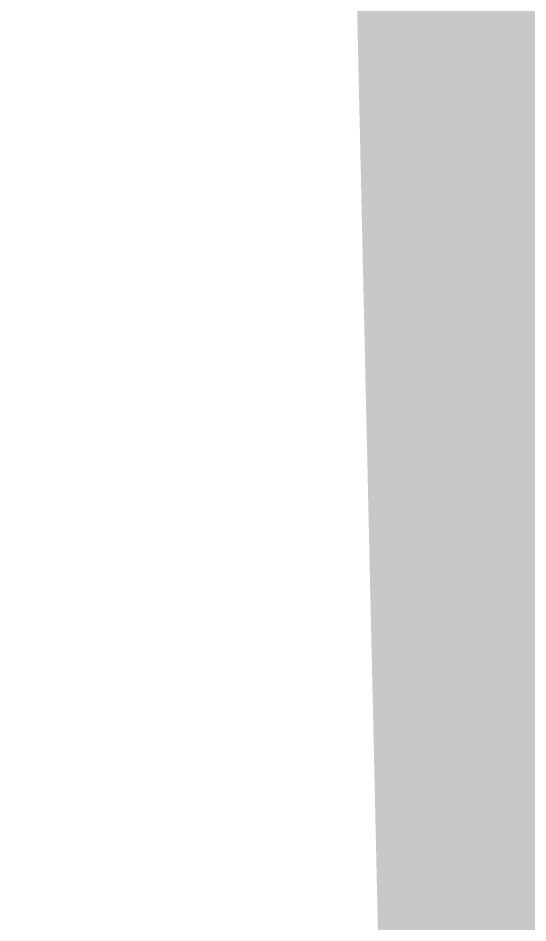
# Model space of a CAD drawing. Header units: metres. Extents: x 180 to 3220, y 13789 to 15035.
# Drawn here: x 767.7079 to 767.9661, y 14752.7137 to 14753.1721 of the extents above; entities that cross this region are included whole.
import ezdxf

# ---------------------------------------------------------------- set-up
doc = ezdxf.new("R2010")
doc.units = ezdxf.units.M
doc.header["$MEASUREMENT"] = 0
doc.linetypes.add('482 Границы районов', pattern=[5, 3, -1, 0, -1])
doc.layers.add('!!!_Условные обозначения на ЛИСТ', color=7, linetype='Continuous')
doc.layers.add('50 Дендроплан (привязки)', color=7, linetype='Continuous')
doc.styles.get("Standard").update_dxf_attribs({"font": 'arial.ttf'})
doc.dimstyles.get("Standard").update_dxf_attribs({"dimtxt": 0.18, "dimasz": 0.18, "dimexe": 0.18, "dimexo": 0.0625, "dimgap": 0.09, "dimtad": 0, "dimtih": 1, "dimtoh": 1, "dimdec": 4, "dimzin": 0, "dimdsep": 46, "dimtxsty": 'Standard', "dimcen": 0.09, "dimadec": 0, "dimazin": 0, "dimtfac": 1, "dimtdec": 4, "dimtofl": 0, "dimtmove": 0, "dimatfit": 3, "dimfxl": 1, "dimtolj": 1, "dimtzin": 0, "dimarcsym": 0})

# ---------------------------------------------------------------- blocks, each defined once
blk = doc.blocks.new('*D231')
at = {"layer": '50 Дендроплан (привязки)', "color": 0, "lineweight": 0, "ltscale": 4}
for p, q in [((766.82964, 14753.97891), (763.96457, 14753.89478)), ((764.15917, 14753.40028), (764.61648, 14737.82588)), ((765.09408, 14721.56057), (764.63677, 14737.13497)), ((767.7939, 14721.13963), (764.92883, 14721.0555))]:
    blk.add_line(p, q, dxfattribs=at)
at = {"layer": '50 Дендроплан (привязки)', "color": 0, "lineweight": 5, "ltscale": 4}
for points in [[(764.24246, 14753.40273), (764.07587, 14753.39783), (764.14449, 14753.90006)], [(765.17738, 14721.56302), (765.01078, 14721.55813), (765.10875, 14721.06079)]]:
    blk.add_solid(points, dxfattribs=at)
at = {"layer": '50 Дендроплан (привязки)', "color": 0, "ltscale": 4, "insert": (764.62662, 14737.48043), "char_height": 0.5, "attachment_point": 5}
blk.add_mtext('\\A1;32.85', dxfattribs=at)

msp = doc.modelspace()

# ---------------------------------------------------------------- linework, layer by layer
at = {"layer": '!!!_Условные обозначения на ЛИСТ', "color": 5, "linetype": '482 Границы районов', "lineweight": 20, "const_width": 1}
msp.add_lwpolyline([(769.80611, 14689.8872), (768.9407, 14726.87482), (768.52826, 14746.59502), (768.3281, 14755.46464), (768.24183, 14758.58875), (766.61006, 14812.73562), (765.88658, 14839.83758), (765.11081, 14873.54104), (764.74918, 14890.64396), (764.6013, 14899.1959), (764.45977, 14904.36591), (764.437, 14905.3251), (763.94402, 14926.42262), (763.70941, 14937.93111), (763.43569, 14951.35768), (763.24017, 14960.94809), (763.1362, 14966.0461), (766.28464, 14967.65053), (766.57989, 14969.99012), (766.58192, 14970.41933), (737.65864, 14969.72967), (735.54786, 14969.25738), (726.18302, 14969.25738), (724.74678, 14969.7651)], dxfattribs=at)

# ---------------------------------------------------------------- dimensions: what is measured, and where the dimension line sits
at = {"layer": '50 Дендроплан (привязки)', "ltscale": 4}
dim = msp.add_aligned_dim(p1=(766.89211, 14753.98074), p2=(767.85637, 14721.14147), distance=-2.74881, dimstyle='Standard', override={"dimtxt": 0.5, "dimasz": 0.5, "dimdec": 2, "dimlwd": 0, "dimlwe": 0}, dxfattribs=at)
dim.commit()
dim.dimension.update_dxf_attribs({"geometry": '*D231', "text_midpoint": (764.62662, 14737.48043)})

doc.saveas('drawing.dxf')
